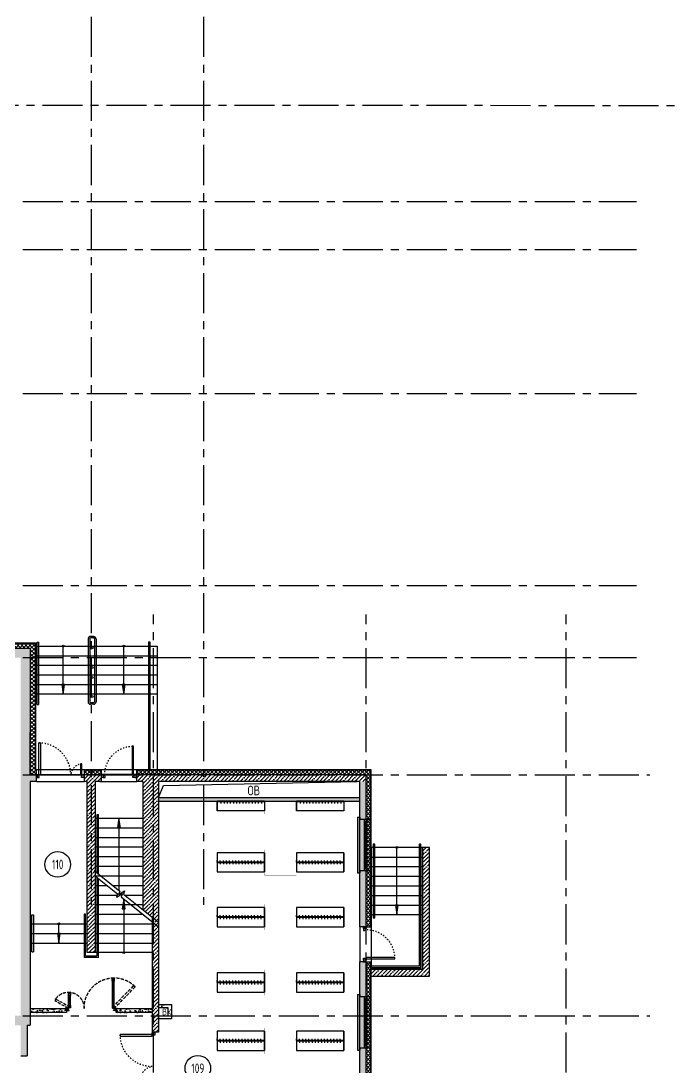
# Model space of a CAD drawing. Header units: millimetres. Extents: x -9318 to 9016603, y 0 to 838141.
# Drawn here: x 115203 to 135653, y 169968 to 202646 of the extents above; entities that cross this region are included whole.
import ezdxf
from ezdxf import colors
from ezdxf.entities.mleader import LeaderData, LeaderLine
from ezdxf.enums import TextEntityAlignment as Align
from ezdxf.math import Vec2, Vec3

# ---------------------------------------------------------------- set-up
doc = ezdxf.new("R2010")
doc.units = ezdxf.units.MM
for name, pattern in [('ACAD_ISO03W100', [30, 12, -18]), ('CENTER', [2, 1.25, -0.25, 0.25, -0.25]), ('HIDDEN', [6, 4, -2]), ('ГОСТ 2.303 4', [7, 5, -2, 0])]:
    doc.linetypes.add(name, pattern=pattern)
doc.layers.add('АР_Номер помещения', color=1, linetype='Continuous', lineweight=25)
doc.layers.add('ТХ_мебель передв', color=250, linetype='Continuous', lineweight=13)
doc.styles.add('ICOCPEUR', font='isocpeur.ttf')
doc.styles.add('ISOCPEUR', font='isocpeur.ttf', dxfattribs={"width": 0.7})
doc.linetypes.add('Ground1', pattern='A,12,[130,ltypeshp.shx,S=3,R=-150,X=0,Y=-2.598],3,[130,ltypeshp.shx,S=3,R=-150,X=0,Y=-2.598],3,[130,ltypeshp.shx,S=3,R=-150,X=0,Y=-2.598],0', length=18)
doc.linetypes.add('Ground2', pattern='A,12,[130,ltypeshp.shx,S=3,R=-210,X=0,Y=-2.598],3,[130,ltypeshp.shx,S=3,R=-210,X=0,Y=-2.598],3,[130,ltypeshp.shx,S=3,R=-210,X=0,Y=-2.598],0', length=18)
pattern_1 = [(45, (-887755.71, 261612.85), (-123.743687, 123.743687), []), (45, (-887631.97, 261612.85), (-123.743687, 123.743687), [218.75, -43.75, 0, -43.75])]
pattern_2 = [(50, (275635.95, 96407.27), (215.17805, -18.82564), [22.5, -247.5]), (355, (275635.95, 96407.27), (-41.6254, 225.65764), [18, -198]), (100.45144, (275653.88, 96405.7), (173.55265, 206.832), [19.12206, -210.34263]), (46.1842, (275635.95, 96467.27), (320.1724, -49.6558), [33.75, -371.25]), (96.63564, (275662.63, 96463.14), (280.3986, 292.2356), [28.6831, -315.5141]), (351.18416, (275635.95, 96467.27), (280.3986, 292.2356), [27, -297]), (21, (275665.95, 96452.27), (179.07212, -120.78567), [22.5, -247.5]), (326, (275665.95, 96452.27), (72.9946, 217.545), [18, -198]), (71.45144, (275680.87, 96442.2), (252.06671, 96.75935), [19.12206, -210.34263]), (37.5, (275635.95, 96407.274), (3.647957, 99.868156), [0, -195.6, 0, -201, 0, -198.75]), (7.5, (275635.95, 96407.27), (78.92086, 118.323514), [0, -114.6, 0, -191.1, 0, -75.75]), (327.5, (275569.05, 96407.274), (160.14673, -6.76646), [0, -75, 0, -234, 0, -310.5]), (317.5, (275539.05, 96407.27), (174.95585, 30.0315), [0, -97.5, 0, -155.4, 0, -220.5])]

# ---------------------------------------------------------------- blocks, each defined once
blk = doc.blocks.new('*U1104')
h = blk.add_hatch(color=8)
h.dxf.hatch_style = 1
edge = h.paths.add_edge_path()
edge.add_arc((0, 0), 27.6, 359.64, 719.64)
h = blk.add_hatch(color=8)
h.dxf.hatch_style = 1
h.paths.add_polyline_path([(1800, -44), (1800, 44), (2100, 0)])
at = {"color": 8}
blk.add_line((2100, 0), (0, 0), dxfattribs=at)
blk.add_lwpolyline([(1800, 44), (1800, -44), (2100, 0), (1800, 44)], dxfattribs=at)
blk.add_circle((0, 0), 27.6, dxfattribs=at)
blk = doc.blocks.new('*U1105')
at = {"color": 8}
for points in [[(0, 0), (0, -80), (55, -80), (55, 0), (0, 0)], [(55, -80), (55, 0), (115, 0), (115, -40), (100, -40), (100, -80), (55, -80)], [(1045, -80), (1045, 0), (985, 0), (985, -40), (1000, -40), (1000, -80), (1045, -80)], [(1100, 0), (1100, -80), (1045, -80), (1045, 0), (1100, 0)]]:
    blk.add_lwpolyline(points, dxfattribs=at)
blk.add_lwpolyline([(100, -80), (100, -980), (140, -980), (140, -80)], close=True, dxfattribs=at)
at = {"color": 8, "linetype": 'ACAD_ISO03W100', "ltscale": 3}
blk.add_arc((100, -80), 900, 270, 0, dxfattribs=at)
blk = doc.blocks.new('*U1106')
h = blk.add_hatch(color=8)
h.dxf.hatch_style = 1
edge = h.paths.add_edge_path()
edge.add_arc((0, 0), 27.6, 359.64, 719.64)
h = blk.add_hatch(color=8)
h.dxf.hatch_style = 1
h.paths.add_polyline_path([(300, -44), (300, 44), (600, 0)])
at = {"color": 8}
blk.add_line((600, 0), (0, 0), dxfattribs=at)
blk.add_lwpolyline([(300, 44), (300, -44), (600, 0), (300, 44)], dxfattribs=at)
blk.add_circle((0, 0), 27.6, dxfattribs=at)
blk = doc.blocks.new('*U1107')
h = blk.add_hatch(color=8)
h.dxf.hatch_style = 1
edge = h.paths.add_edge_path()
edge.add_arc((0, 0), 27.6, 359.64, 719.64)
h = blk.add_hatch(color=8)
h.dxf.hatch_style = 1
h.paths.add_polyline_path([(1367, -44), (1367, 44), (1667, 0)])
at = {"color": 8}
blk.add_line((1667, 0), (0, 0), dxfattribs=at)
blk.add_lwpolyline([(1367, 44), (1367, -44), (1667, 0), (1367, 44)], dxfattribs=at)
blk.add_circle((0, 0), 27.6, dxfattribs=at)
blk = doc.blocks.new('Полуторная_на лестницу')
at = {"color": 8}
for points in [[(75, 80), (75, 1080), (125, 1080), (125, 80)], [(1375, 430), (1375, 80), (1425, 80), (1425, 430)]]:
    blk.add_lwpolyline(points, close=True, dxfattribs=at)
for points in [[(0, 0), (0, 80), (20, 80), (20, 0), (0, 0)], [(20, 80), (20, 0), (90, 0), (90, 30), (75, 30), (75, 80), (20, 80)], [(1480, 80), (1480, 0), (1410, 0), (1410, 30), (1425, 30), (1425, 80), (1480, 80)], [(1500, 0), (1500, 80), (1480, 80), (1480, 0), (1500, 0)]]:
    blk.add_lwpolyline(points, dxfattribs=at)
at = {"color": 8, "linetype": 'ACAD_ISO03W100', "ltscale": 3}
for centre, radius, start, end in [((75, 80), 1000, 0, 90), ((1465, 40), 392, 95.9075, 174.0925)]:
    blk.add_arc(centre, radius, start, end, dxfattribs=at)
blk = doc.blocks.new('*U1102')
h = blk.add_hatch(color=8)
h.dxf.hatch_style = 1
edge = h.paths.add_edge_path()
edge.add_arc((0, 0), 27.6, 359.64, 719.64)
h = blk.add_hatch(color=8)
h.dxf.hatch_style = 1
h.paths.add_polyline_path([(1200, -44), (1200, 44), (1500, 0)])
at = {"color": 8}
blk.add_line((1500, 0), (0, 0), dxfattribs=at)
blk.add_lwpolyline([(1200, 44), (1200, -44), (1500, 0), (1200, 44)], dxfattribs=at)
blk.add_circle((0, 0), 27.6, dxfattribs=at)
blk = doc.blocks.new('*U1103')
h = blk.add_hatch(color=8)
h.dxf.hatch_style = 1
edge = h.paths.add_edge_path()
edge.add_arc((0, 0), 27.6, 359.64, 719.64)
h = blk.add_hatch(color=8)
h.dxf.hatch_style = 1
h.paths.add_polyline_path([(1200, -44), (1200, 44), (1500, 0)])
at = {"color": 8}
blk.add_line((1500, 0), (0, 0), dxfattribs=at)
blk.add_lwpolyline([(1200, 44), (1200, -44), (1500, 0), (1200, 44)], dxfattribs=at)
blk.add_circle((0, 0), 27.6, dxfattribs=at)
blk = doc.blocks.new('*U793')
at = {"color": 8}
for p, q in [((-863, -125), (-94, -125)), ((-96, -61), (-861, -61)), ((-412, -1489), (-96, -1489)), ((-94, -1425), (-410, -1425))]:
    blk.add_line(p, q, dxfattribs=at)
at = {"color": 8, "linetype": 'ГОСТ 2.303 4', "ltscale": 20}
for points in [[(-66, -90), (-60, -84), (-53, -91), (-52, -90), (-54, -88), (-17, -50), (-11, -57), (-15, -61), (-10, -67), (-4, -61), (-684, 601), (-689, 596), (-683, 590), (-679, 595), (-672, 588), (-709, 551), (-712, 553), (-713, 552), (-705, 545), (-711, 539)], [(-241, -1899), (-248, -1895), (-253, -1904), (-254, -1903), (-253, -1901), (-298, -1874), (-303, -1882), (-298, -1885), (-301, -1892), (-308, -1888), (-71, -1478), (-65, -1482), (-59, -1473), (-58, -1474), (-60, -1476), (-14, -1503), (-9, -1495), (-15, -1492), (-11, -1485), (-4, -1489)]]:
    blk.add_lwpolyline(points, close=True, dxfattribs=at)
at = {"color": 8}
for points in [[(60, -12), (60, -80), (52, -80), (52, -63), (6, -63), (6, -66), (4, -66), (4, -56), (-4, -56), (-4, 12), (0, 12), (0, 4), (-2, 4), (-2, -17), (56, -17), (56, -12)], [(-953, -69), (-953, -61), (-861, -61), (-861, -68), (-877, -68), (-877, -104), (-863, -104), (-863, -125), (-929, -125), (-929, -117), (-939, -117), (-939, -115), (-936, -115), (-936, -63), (-945, -63), (-945, -69)], [(-80, -104), (-877, -104), (-877, -68), (-80, -68)], [(-4, -69), (-4, -61), (-96, -61), (-96, -68), (-80, -68), (-80, -104), (-94, -104), (-94, -125), (-28, -125), (-28, -117), (-18, -117), (-18, -115), (-21, -115), (-21, -63), (-12, -63), (-12, -69)], [(-502, -1433), (-502, -1425), (-410, -1425), (-410, -1446), (-426, -1446), (-426, -1482), (-412, -1482), (-412, -1489), (-478, -1489), (-478, -1481), (-488, -1481), (-488, -1479), (-485, -1479), (-485, -1427), (-494, -1427), (-494, -1433)], [(-426, -1446), (-80, -1446), (-80, -1482), (-426, -1482)], [(-4, -1481), (-4, -1489), (-96, -1489), (-96, -1482), (-80, -1482), (-80, -1446), (-94, -1446), (-94, -1425), (-28, -1425), (-28, -1433), (-18, -1433), (-18, -1435), (-21, -1435), (-21, -1487), (-12, -1487), (-12, -1481)], [(60, -1538), (60, -1470), (52, -1470), (52, -1487), (6, -1487), (6, -1484), (4, -1484), (4, -1494), (-4, -1494), (-4, -1562), (0, -1562), (0, -1554), (-2, -1554), (-2, -1533), (56, -1533), (56, -1538)]]:
    blk.add_lwpolyline(points, close=True, dxfattribs=at)
at = {"color": 8, "linetype": 'Ground2'}
blk.add_lwpolyline([(0, 39), (0, 0), (60, 0)], dxfattribs=at)
at = {"color": 8, "linetype": 'Ground1'}
blk.add_lwpolyline([(60, -1550), (0, -1550), (0, -1589)], dxfattribs=at)
at = {"color": 8, "linetype": 'ГОСТ 2.303 4', "ltscale": 20}
for centre, radius, start, end in [((-4, -61), 949, 135.7298, 180.1036), ((-4, -61), 949, 180, 270), ((-4, -1489), 502, 90, 172.6747), ((-4, -1489), 501, 172.6747, 232.6607)]:
    blk.add_arc(centre, radius, start, end, dxfattribs=at)
blk = doc.blocks.new('*U770')
h = blk.add_hatch(color=8)
h.dxf.hatch_style = 1
h.paths.add_polyline_path([(-1670, -210), (70, -210), (70, -140), (0, -140), (0, 220), (-1600, 220), (-1600, -140), (-1670, -140)])
at = {"color": 8, "lineweight": 30}
for p, q in [((-1600, -140), (-1600, 220)), ((0, -140), (0, 220))]:
    blk.add_line(p, q, dxfattribs=at)
at = {"color": 8}
for p, q in [((0, 220), (-1600, 220)), ((-1600, 70), (0, 70)), ((-1600, 0), (0, 0)), ((-1530, 0), (-1530, 70)), ((-1530, 35), (-70, 35)), ((-70, 0), (-70, 70)), ((-1670, -210), (-1670, -140)), ((-1670, -140), (-1600, -140)), ((-1670, -210), (70, -210)), ((0, -140), (70, -140)), ((70, -210), (70, -140))]:
    blk.add_line(p, q, dxfattribs=at)
blk = doc.blocks.new('*U771')
h = blk.add_hatch(color=8)
h.dxf.hatch_style = 1
h.paths.add_polyline_path([(-1670, -210), (70, -210), (70, -140), (0, -140), (0, 220), (-1600, 220), (-1600, -140), (-1670, -140)])
at = {"color": 8, "lineweight": 30}
for p, q in [((-1600, -140), (-1600, 220)), ((0, -140), (0, 220))]:
    blk.add_line(p, q, dxfattribs=at)
at = {"color": 8}
for p, q in [((0, 220), (-1600, 220)), ((-1600, 70), (0, 70)), ((-1600, 0), (0, 0)), ((-1530, 0), (-1530, 70)), ((-1530, 35), (-70, 35)), ((-70, 0), (-70, 70)), ((-1670, -210), (-1670, -140)), ((-1670, -140), (-1600, -140)), ((-1670, -210), (70, -210)), ((0, -140), (70, -140)), ((70, -210), (70, -140))]:
    blk.add_line(p, q, dxfattribs=at)
blk = doc.blocks.new('*U1027')
at = {"layer": 'АР_Номер помещения', "color": 8}
blk.add_circle((-14083, 4921), 400, dxfattribs=at)
at = {"color": 8, "style": 'ISOCPEUR', "width": 0.7, "flags": 1}
blk.add_attdef('КАТЕГОРИЯ', (-499, -2092), '', height=250, dxfattribs=at)
at = {"layer": 'АР_Номер помещения', "color": 8, "style": 'ISOCPEUR', "width": 0.7}
blk.add_attdef('НОМЕР_ПОМЕЩЕНИЯ', text='', height=300, dxfattribs=at).set_placement((-14083, 4921), align=Align.MIDDLE_CENTER)
blk = doc.blocks.new('*U1028')
at = {"layer": 'АР_Номер помещения', "color": 8}
blk.add_circle((-16124, 5316), 400, dxfattribs=at)
at = {"color": 8, "style": 'ISOCPEUR', "width": 0.7, "flags": 1}
blk.add_attdef('КАТЕГОРИЯ', (-499, -2092), '', height=250, dxfattribs=at)
at = {"layer": 'АР_Номер помещения', "color": 8, "style": 'ISOCPEUR', "width": 0.7}
blk.add_attdef('НОМЕР_ПОМЕЩЕНИЯ', text='', height=300, dxfattribs=at).set_placement((-16124, 5316), align=Align.MIDDLE_CENTER)
blk = doc.blocks.new('_DotSmall')
at = {"color": 8, "linetype": 'ByBlock', "const_width": 0.5}
blk.add_lwpolyline([(-0.0625, 0, 1), (0.0625, 0, 1)], format="xyb", close=True, dxfattribs=at)
blk = doc.blocks.new('*U1188')
at = {"color": 8}
blk.add_lwpolyline([(100, 80), (100, 980), (140, 980), (140, 80)], close=True, dxfattribs=at)
for points in [[(0, 0), (0, 80), (55, 80), (55, 0), (0, 0)], [(55, 80), (55, 0), (115, 0), (115, 40), (100, 40), (100, 80), (55, 80)], [(1045, 80), (1045, 0), (985, 0), (985, 40), (1000, 40), (1000, 80), (1045, 80)], [(1100, 0), (1100, 80), (1045, 80), (1045, 0), (1100, 0)]]:
    blk.add_lwpolyline(points, dxfattribs=at)
at = {"color": 8, "linetype": 'ACAD_ISO03W100', "ltscale": 3}
blk.add_arc((100, 80), 900, 0, 90, dxfattribs=at)
blk = doc.blocks.new('1480х600')
at = {"color": 8}
for p, q in [((168155, -63218), (168105, -63218)), ((168155, -63316), (168105, -63316)), ((168155, -64698), (168155, -63218)), ((168175, -64698), (168175, -63218)), ((168175, -63218), (168225, -63218)), ((168175, -63316), (168225, -63316)), ((168155, -63413), (168105, -63413)), ((168155, -63511), (168105, -63511)), ((168155, -63608), (168105, -63608)), ((168155, -63706), (168105, -63706)), ((168175, -63413), (168225, -63413)), ((168175, -63511), (168225, -63511)), ((168175, -63608), (168225, -63608)), ((168175, -63706), (168225, -63706)), ((168155, -63803), (168105, -63803)), ((168155, -63901), (168105, -63901)), ((168155, -63998), (168105, -63998)), ((168175, -63803), (168225, -63803)), ((168175, -63901), (168225, -63901)), ((168175, -63998), (168225, -63998)), ((168155, -64096), (168105, -64096)), ((168155, -64193), (168105, -64193)), ((168155, -64291), (168105, -64291)), ((168175, -64096), (168225, -64096)), ((168175, -64193), (168225, -64193)), ((168175, -64291), (168225, -64291)), ((168155, -64388), (168105, -64388)), ((168155, -64486), (168105, -64486)), ((168155, -64583), (168105, -64583)), ((168175, -64388), (168225, -64388)), ((168175, -64486), (168225, -64486)), ((168175, -64583), (168225, -64583))]:
    blk.add_line(p, q, dxfattribs=at)
at = {"color": 8, "linetype": 'HIDDEN', "ltscale": 25}
blk.add_line((168165, -64698), (168165, -63218), dxfattribs=at)
at = {"color": 8, "ltscale": 100}
blk.add_lwpolyline([(167865, -64698), (168465, -64698), (168465, -63218), (167865, -63218)], close=True, dxfattribs=at)
at = {"color": 8}
blk.add_lwpolyline([(168465, -64698), (167865, -64698)], dxfattribs=at)
blk = doc.blocks.new('1480х300')
at = {"color": 8}
for p, q in [((167905, -64506), (167905, -63026)), ((167925, -64506), (167925, -63026)), ((167925, -63143), (167975, -63143)), ((167925, -63241), (167975, -63241)), ((167925, -63338), (167975, -63338)), ((167925, -63436), (167975, -63436)), ((167925, -63533), (167975, -63533)), ((167925, -63631), (167975, -63631)), ((167925, -63728), (167975, -63728)), ((167925, -63826), (167975, -63826)), ((167925, -63923), (167975, -63923)), ((167925, -64021), (167975, -64021)), ((167925, -64118), (167975, -64118)), ((167925, -64216), (167975, -64216)), ((167925, -64313), (167975, -64313)), ((167925, -64411), (167975, -64411))]:
    blk.add_line(p, q, dxfattribs=at)
at = {"color": 8, "linetype": 'HIDDEN', "ltscale": 25}
blk.add_line((167915, -64506), (167915, -63026), dxfattribs=at)
at = {"color": 8}
blk.add_lwpolyline([(167905, -64506), (167905, -63026), (168205, -63026)], dxfattribs=at)
at = {"color": 8, "ltscale": 100}
blk.add_lwpolyline([(167905, -64506), (168205, -64506), (168205, -63026), (167905, -63026)], close=True, dxfattribs=at)
blk = doc.blocks.new('Стеллаж гардеробный')
at = {"layer": 'ТХ_мебель передв', "color": 8, "ltscale": 0.1, "const_width": 2}
blk.add_lwpolyline([(267732, -213548), (268132, -213548), (268132, -214548), (267732, -214548)], close=True, dxfattribs=at)

msp = doc.modelspace()

# ---------------------------------------------------------------- hatches: boundary and pattern name
at = {"ltscale": 100}
h = msp.add_hatch(dxfattribs=at)
h.set_pattern_fill('ANSI37', color=256, scale=700)
h.set_pattern_definition([(45, (111217.1, 157712.96), (-61.87184, 61.87184), []), (135, (111217.1, 157712.96), (-61.87184, -61.87184), [])])
h.paths.add_polyline_path([(119247.1, 155104.29), (119097.1, 155104.29), (119097.1, 153572.96), (119247.1, 153572.96)], flags=17)
h.paths.add_polyline_path([(118822.1, 179242.96), (118822.1, 179092.96), (125997.1, 179092.96), (125997.1, 174352.96), (126147.1, 174352.96), (126147.1, 179242.96)])
h.paths.add_polyline_path([(117187.1, 179242.96), (117187.1, 179092.96), (117722.01, 179092.96), (117722.01, 179242.96)])
h.paths.add_polyline_path([(111817.1, 183057.96), (111817.1, 183207.96), (110047.1, 183207.96), (110047.1, 183057.96)])
h.paths.add_polyline_path([(111817.1, 183207.96), (111817.1, 183057.96), (115497.1, 183057.96), (115497.1, 179092.96), (115687.1, 179092.96), (115687.1, 179242.96), (115647.1, 179242.96), (115647.1, 183207.96)])
h.paths.add_polyline_path([(90753.31, 183057.96), (90753.31, 183207.96), (90237.1, 183207.96), (90237.1, 183057.96)])
h.paths.add_polyline_path([(81111.91, 185407.96), (81261.91, 185407.96), (81261.91, 187552.96), (81111.91, 187552.96)])
h.paths.add_polyline_path([(132497.1, 158399.35), (132347.1, 158399.35), (132347.08, 151512.96), (119247.1, 151512.96), (119247.1, 153172.96), (119097.1, 153172.96), (119097.1, 151362.96), (132497.08, 151362.96)])
h.paths.add_polyline_path([(132347.1, 158399.35), (132497.1, 158399.35), (132497.1, 159364.67), (132347.1, 159364.67)])
h.paths.add_polyline_path([(78811.91, 199351.77), (78661.45, 199351.77), (78661.91, 198782.96), (81791.91, 198782.96), (81791.91, 195852.96), (84912.07, 195852.96), (84912.07, 195222.96), (85062.07, 195222.96), (85062.07, 196002.96), (81941.91, 196002.96), (81941.91, 198932.96), (78811.91, 198932.96)])
h.paths.add_polyline_path([(102928.59, 162902.96), (102928.59, 163045.95), (111367.1, 163052.96), (111367.1, 157862.96), (119247.1, 157862.96), (119247.1, 155104.29), (119097.1, 155104.29), (119097.1, 157712.96), (111217.1, 157712.96), (111217.1, 162902.96)])
h.paths.add_polyline_path([(126147.1, 164257.96), (125997.15, 164257.96), (125997.1, 161222.96), (132347.11, 161222.96), (132347.11, 159604.67), (132497.11, 159604.67), (132497.11, 161372.96), (126147.1, 161372.96)])
h.paths.add_polyline_path([(125997.19, 166457.96), (126147.1, 166457.96), (126147.1, 173252.96), (125997.31, 173252.96)])
h.paths.add_polyline_path([(126147.1, 166457.96), (125997.19, 166457.96), (125997.15, 164257.96), (126147.1, 164257.96)])
h.paths.add_polyline_path([(81830.31, 187682.96), (81830.31, 187832.96), (81111.91, 187832.96), (81111.91, 187552.96), (81261.91, 187552.96), (81261.91, 187682.96)])
h.paths.add_polyline_path([(81830.31, 187832.96), (81830.31, 187682.96), (85062.07, 187682.96), (85062.07, 193622.96), (84912.07, 193622.96), (84912.07, 187832.96)])
h.paths.add_polyline_path([(88587.1, 183057.96), (88587.1, 183207.96), (81261.91, 183207.96), (81261.91, 183807.96), (81111.91, 183807.96), (81111.91, 183057.96)])
h.paths.add_polyline_path([(107477.09, 183207.96), (107477.1, 183057.96), (110047.1, 183057.96), (110047.1, 183207.96)])
h.paths.add_polyline_path([(105707.1, 183057.96), (105707.09, 183207.96), (90753.31, 183207.96), (90753.31, 183057.96)])
h.paths.add_polyline_path([(78661.91, 200991.77), (78811.91, 200991.77), (78811.91, 202133.22), (78961.91, 202133.22), (78961.91, 202283.22), (78661.91, 202283.22)])
h.paths.add_polyline_path([(78661.91, 199351.77), (78661.45, 199351.77), (78811.91, 199351.77)])
h = msp.add_hatch(dxfattribs=at)
h.set_pattern_fill('ANSI35', color=256, scale=700)
h.set_pattern_definition(pattern_1)
h.paths.add_polyline_path([(115497.1, 183057.96), (80997.1, 183057.96), (80997.1, 182757.96), (115197.1, 182757.96), (115197.1, 171572.96), (106517.1, 171572.96), (106517.1, 171272.96), (111367.1, 171272.96), (111367.1, 170090.44), (111567.1, 170090.44), (111567.1, 171272.96), (115197.1, 171272.96), (115197.1, 170315.44), (115397.1, 170315.44), (115397.1, 171272.96), (115497.1, 171272.96), (115497.1, 178892.96), (115687.1, 178892.96), (115687.1, 179092.96), (115497.1, 179092.96)])
h = msp.add_hatch(dxfattribs=at)
h.set_pattern_fill('ANSI35', color=256, scale=700)
h.set_pattern_definition(pattern_1)
h.paths.add_polyline_path([(117722.01, 179092.96), (117187.1, 179092.96), (117187.1, 178892.96), (117277.1, 178892.96), (117277.1, 173542.96), (117527.1, 173542.96), (117527.1, 178892.96), (117722.01, 178892.96)])
h = msp.add_hatch(dxfattribs=at)
h.set_pattern_fill('ANSI35', color=256, scale=700)
h.set_pattern_definition(pattern_1)
h.paths.add_polyline_path([(125997.1, 179092.96), (118822.05, 179092.96), (118822.14, 178892.96), (119012.1, 178892.96), (119012.1, 174893.37), (119307.1, 174657.56), (119307.1, 171057.14), (119507.1, 171057.14), (119507.1, 178892.96), (125797.1, 178892.96), (125997.1, 178892.96)])
h = msp.add_hatch(dxfattribs=at)
h.set_pattern_fill('ANSI35', color=256, scale=700)
h.set_pattern_definition(pattern_1)
h.paths.add_polyline_path([(125797.1, 174352.96), (125997.1, 174352.96), (125997.1, 178893.31), (125797.1, 178892.6)])
h.paths.add_polyline_path([(125997.1, 173252.96), (125797.1, 173252.96), (125797.1, 161222.96), (125697.1, 161222.96), (125697.1, 159875.92), (125997.1, 159875.92), (125997.1, 161022.96), (132147.1, 161022.96), (132347.1, 161022.96), (132347.1, 161222.96), (125997.1, 161222.96)])
h = msp.add_hatch(dxfattribs=at)
h.set_pattern_fill('AR-CONC', color=256, scale=30)
h.set_pattern_definition(pattern_2)
h.paths.add_polyline_path([(119506.74, 178393.35), (125797.1, 178393.35), (125797.1, 178273.35), (119422.1, 178274.19), (119507.45, 178273.35)])
h = msp.add_hatch(color=256)
h.dxf.hatch_style = 1
h.paths.add_polyline_path([(118313.86, 177442.96), (118225.33, 177442.96), (118269.6, 177742.96)])
h = msp.add_hatch(dxfattribs=at)
h.set_pattern_fill('ANSI35', color=256, scale=700)
h.set_pattern_definition([(45, (275635.95, 96407.27), (-123.74369, 123.74369), []), (45, (275759.7, 96407.27), (-123.74369, 123.74369), [218.75, -43.75, 0, -43.75])])
h.paths.add_polyline_path([(126156.88, 173029.91), (126156.88, 172809.91), (127977.1, 172809.91), (127977.1, 176829.91), (127757.1, 176829.91), (127757.1, 173029.91)])
h = msp.add_hatch(dxfattribs=at)
h.set_pattern_fill('AR-CONC', color=256, scale=2, angle=360)
h.set_pattern_definition([(50, (-288112.83, 30280.33), (364.36934, -31.87817), [38.1, -419.1]), (355, (-288112.83, 30280.33), (-70.48684, 382.1137), [30.48, -335.28117]), (100.451445, (-288082.47, 30277.67), (293.8825, 350.2355), [32.38002, -356.1805]), (46.1842, (-288112.83, 30381.93), (542.1581, -84.08466), [57.15, -628.65]), (96.63556, (-288067.65, 30374.9), (474.8083, 494.85225), [48.57005, -534.2712]), (351.18415, (-288112.83, 30381.93), (474.8083, 494.85225), [45.7199, -502.91946]), (21, (-288062.03, 30356.53), (303.22878, -204.5304), [38.1, -419.1]), (326, (-288062.03, 30356.53), (123.60406, 368.37593), [30.48, -335.28]), (71.451445, (-288036.77, 30339.5), (426.83284, 163.84554), [32.38002, -356.17988]), (37.5, (-288112.83, 30280.33), (6.177207, 169.110078), [0, -331.216, 0, -340.36, 0, -336.55]), (7.5, (-288112.83, 30280.33), (133.639325, 200.36115), [0, -194.056, 0, -323.596, 0, -128.27]), (327.5, (-288226.12, 30280.33), (271.18119, -11.45749), [0, -127, 0, -396.24, 0, -525.78]), (317.5, (-288276.92, 30280.33), (296.25836, 50.85298), [0, -165.1, 0, -263.144, 0, -373.38])])
h.paths.add_polyline_path([(119907.1, 171922.96), (119507.1, 171922.96), (119507.1, 171822.96), (119807.1, 171822.96), (119807.1, 171572.96), (119907.1, 171572.96)])
h = msp.add_hatch(dxfattribs=at)
h.set_pattern_fill('AR-CONC', color=256, scale=30)
h.set_pattern_definition(pattern_2)
h.paths.add_polyline_path([(116627.1, 171792.96), (116588.2, 171792.96), (115497.1, 171792.96), (115497.1, 171672.96), (116627.1, 171672.96)])
h = msp.add_hatch(dxfattribs=at)
h.set_pattern_fill('AR-CONC', color=256, scale=30)
h.set_pattern_definition(pattern_2)
h.paths.add_polyline_path([(119307.1, 171792.96), (118177.1, 171792.96), (118177.1, 171672.96), (119307.1, 171672.96)])

# ---------------------------------------------------------------- linework, layer by layer
at = {"linetype": 'CENTER', "ltscale": 1000}
for p, q in [((117402.03, 230770.43), (117402.03, 175038.08)), ((120912.03, 230770.43), (120912.03, 175038.08)), ((79879.48, 200017.96), (135653.22, 200007.96)), ((51268.34, 197007.96), (134446.74, 197007.96)), ((51268.34, 195507.96), (134446.74, 195507.96)), ((51268.34, 191007.96), (134446.74, 191007.96)), ((51268.34, 185007.96), (134446.74, 185007.96)), ((119347.1, 149801.69), (119347.1, 184109.16)), ((125997.1, 149801.69), (125997.1, 184109.16)), ((132247.1, 149801.69), (132247.1, 184109.16)), ((51268.34, 182757.96), (134446.74, 182757.96)), ((51268.34, 179092.96), (134865.51, 179092.96)), ((51268.34, 171572.96), (134865.51, 171572.96))]:
    msp.add_line(p, q, dxfattribs=at)
at = {"ltscale": 100}
for p, q in [((80601.91, 183057.96), (115497.1, 183057.96)), ((111704.29, 183217.96), (115657.1, 183217.96)), ((111704.29, 183207.96), (115647.1, 183207.96)), ((115497.1, 183057.96), (115497.1, 179092.96)), ((115647.1, 183207.96), (115647.1, 179242.96)), ((115657.1, 183217.96), (115657.1, 179252.96)), ((119193.69, 183237.96), (119193.69, 179252.96)), ((115657.1, 182817.96), (119466.97, 182817.96)), ((115657.1, 182517.96), (119466.97, 182517.96)), ((115657.1, 182217.96), (119466.97, 182217.96)), ((115497.1, 179092.96), (115507.1, 181767.96)), ((115657.1, 181917.96), (119466.97, 181917.96)), ((115706.73, 181293.41), (115756.73, 181293.41)), ((117746.97, 179102.96), (115497.1, 179092.96)), ((115687.1, 179092.96), (115497.1, 179092.96)), ((115687.1, 179242.96), (115647.1, 179242.96)), ((115687.1, 179252.96), (115657.1, 179252.96)), ((115687.1, 178892.96), (115687.1, 179092.96)), ((117722.01, 179252.96), (117187.1, 179252.96)), ((117722.01, 179242.96), (117187.1, 179242.96)), ((117722.01, 179092.96), (117187.1, 179092.96)), ((117187.1, 178892.96), (117187.1, 179092.96)), ((117722.01, 178892.96), (117722.01, 179092.96)), ((119616.97, 179102.96), (117746.97, 179102.96)), ((126157.1, 179252.96), (118822.1, 179252.96)), ((126147.1, 179242.96), (118822.1, 179242.96)), ((125997.1, 179092.96), (118822.1, 179092.96)), ((118822.1, 178892.96), (118822.1, 179092.96)), ((126147.1, 174352.96), (126147.1, 179242.96)), ((126157.1, 174352.96), (126157.1, 179252.96)), ((115497.1, 178892.96), (115497.1, 171272.96)), ((115687.1, 178892.96), (115497.1, 178892.96)), ((117277.1, 178892.96), (117187.1, 178892.96)), ((117722.01, 178892.96), (117527.1, 178892.96)), ((119012.1, 178892.96), (118822.1, 178892.96)), ((125797.1, 178892.96), (119507.1, 178892.96)), ((119507.1, 178892.96), (119507.1, 171057.14)), ((125797.1, 174352.96), (125797.1, 178892.96)), ((117527.1, 177742.96), (119012.1, 177742.96)), ((117527.1, 177442.96), (119012.1, 177442.96)), ((117527.1, 177142.96), (119012.1, 177142.96)), ((117527.1, 176842.96), (119012.1, 176842.96)), ((127977.1, 176829.91), (127757.1, 176829.91)), ((127757.1, 176829.91), (127757.1, 173029.91)), ((127977.1, 172809.91), (127977.1, 176829.91)), ((117527.1, 176542.96), (119012.1, 176542.96)), ((126157.1, 176529.91), (127757.1, 176529.91)), ((117527.1, 176242.96), (119012.1, 176242.96)), ((126157.1, 176229.91), (127757.1, 176229.91)), ((117527.1, 175942.96), (119012.1, 175942.96)), ((126157.1, 175929.91), (127757.1, 175929.91)), ((117527.1, 175642.96), (117891.67, 175642.96)), ((118074.35, 175642.96), (119012.1, 175642.96)), ((126157.1, 175629.91), (127757.1, 175629.91)), ((117527.1, 175342.96), (118210.74, 175342.96)), ((118449.66, 175342.96), (119012.1, 175342.96)), ((126157.1, 175329.91), (127757.1, 175329.91)), ((117527.1, 175042.96), (119012.1, 175042.96)), ((126157.1, 175029.91), (127757.1, 175029.91)), ((117527.1, 174742.96), (119017.58, 174742.96)), ((119307.1, 174657.56), (119307.1, 171057.14)), ((126157.1, 174729.91), (127757.1, 174729.91)), ((115497.1, 174442.96), (117277.1, 174442.96)), ((117527.1, 174442.96), (119307.1, 174442.96)), ((115497.1, 174142.96), (117277.1, 174142.96)), ((117527.1, 174142.96), (119307.1, 174142.96)), ((115497.1, 173842.96), (117277.1, 173842.96)), ((115547.1, 173571.77), (115597.1, 173571.77)), ((119307.1, 173542.96), (117277.1, 173542.96)), ((117527.1, 173842.96), (119307.1, 173842.96)), ((125797.1, 161222.96), (125797.1, 173252.96)), ((126147.1, 166627.96), (126147.1, 173252.96)), ((126157.1, 166627.96), (126157.1, 173252.96)), ((127757.1, 173029.91), (126157.1, 173029.91)), ((126156.88, 172809.91), (127977.1, 172809.91)), ((119507.1, 171922.96), (119907.1, 171922.96)), ((119907.1, 171922.96), (119907.1, 171472.96)), ((119807.1, 171822.96), (119507.1, 171822.96)), ((119507.1, 171572.96), (119807.1, 171572.96)), ((119807.1, 171572.96), (119807.1, 171822.96)), ((115397.1, 171272.96), (115497.1, 171272.96)), ((115397.1, 171272.96), (115397.1, 170315.44)), ((119907.1, 171472.96), (119507.1, 171472.96)), ((119507.1, 171057.14), (119307.1, 171057.14)), ((115197.1, 170315.44), (115397.1, 170315.44))]:
    msp.add_line(p, q, dxfattribs=at)
msp.add_line((118269.6, 177742.96), (118269.6, 175486.89))
at = {"lineweight": 25}
for points in [[(117302.21, 183340.21), (117302.21, 181378.04)], [(117353.01, 183340.21), (117353.01, 182317.85), (117353.01, 181378.04)], [(117475.78, 183418.53), (117382.65, 183418.53)], [(117471.55, 183371.96), (117429.21, 183371.96), (117384.76, 183371.96)], [(117501.18, 183340.21), (117501.18, 181378.04)], [(117551.98, 183340.21), (117551.98, 181378.04)], [(117475.78, 181299.73), (117382.65, 181299.73)], [(117471.55, 181346.3), (117429.21, 181346.3), (117384.76, 181346.29)], [(126156.88, 173079.91), (127706.3, 173079.91), (127706.3, 176933.18)], [(126156.88, 173129.91), (127659.73, 173129.91), (127659.73, 176933.18)], [(127706.3, 176933.18), (127659.73, 176933.18)]]:
    msp.add_lwpolyline(points, dxfattribs=at)
at = {"ltscale": 100}
for points in [[(119466.97, 183117.96), (119466.97, 179252.96), (115657.1, 179252.96), (115657.1, 183117.96)], [(115657.1, 183117.96), (119466.97, 183117.96)], [(115706.73, 183237.96), (115756.73, 183237.96), (115756.73, 181293.41)], [(115706.73, 181293.41), (115706.73, 183237.96)], [(119243.69, 183237.96), (119193.69, 183237.96)], [(119243.69, 179252.96), (119243.69, 183237.96)], [(119466.97, 181617.96), (115657.1, 181617.96)], [(115687.1, 179092.96), (115687.1, 179252.96)], [(115687.1, 179092.96), (117187.1, 179092.96)], [(117187.1, 179092.96), (117187.1, 179252.96)], [(117722.01, 179092.96), (117722.01, 179252.96)], [(117722.01, 179092.96), (118822.1, 179092.96)], [(118822.1, 179092.96), (118822.1, 179252.96)], [(125997.1, 174352.96), (125997.1, 179092.96)], [(115687.1, 178892.96), (117187.1, 178892.96)], [(117277.1, 173542.96), (117277.1, 178892.96)], [(117527.1, 178892.96), (117527.1, 173542.96)], [(117667.1, 178892.96), (118822.1, 178892.96)], [(119012.1, 178892.96), (119012.1, 174893.37)], [(119507.1, 178393.35), (119660.1, 178759.93), (125704.1, 178892.96)], [(119507.1, 178393.35), (125797.1, 178393.35)], [(119507.1, 178273.35), (125797.1, 178273.35)], [(117627.1, 176000.47), (117627.1, 177842.96), (117577.1, 177842.96), (117577.1, 176040.44)], [(126157.1, 173029.91), (127757.1, 173029.91), (127757.1, 176829.91), (126157.1, 176829.91), (126157.1, 173029.91)], [(117577.1, 175894.42), (117577.1, 173442.96)], [(117627.1, 173392.96), (117627.1, 175854.45)], [(115547.1, 174728.77), (115597.1, 174728.77), (115597.1, 173571.77)], [(115547.1, 173571.77), (115547.1, 174728.77)], [(117227.1, 174741.27), (117177.1, 174741.27), (117177.1, 173392.96)], [(117227.1, 173442.96), (117227.1, 174741.27)], [(125997.31, 174352.96), (125797.1, 174352.96)], [(125797.1, 174352.96), (125797.1, 173252.96)], [(125997.31, 174352.96), (126157.1, 174352.96)], [(126157.1, 174352.96), (126157.1, 173252.96)], [(117527.1, 173542.96), (117277.1, 173542.96)], [(117627.1, 173392.96), (117177.1, 173392.96)], [(117227.1, 173442.96), (117577.1, 173442.96)], [(125997.31, 173252.96), (125797.1, 173252.96)], [(125997.1, 161222.96), (125997.31, 173252.96)], [(125997.31, 173252.96), (125997.31, 172429.91)], [(125997.31, 173252.96), (126157.1, 173252.96)], [(115497.1, 171792.96), (116627.1, 171792.96)], [(116627.1, 171672.96), (115497.1, 171672.96)], [(116627.1, 171792.96), (116627.1, 171672.96)], [(118177.1, 171792.96), (119307.1, 171792.96)], [(118177.1, 171672.96), (118177.1, 171792.96)], [(119307.1, 171672.96), (118177.1, 171672.96)]]:
    msp.add_lwpolyline(points, dxfattribs=at)
for points in [[(118225.33, 177442.96), (118313.86, 177442.96), (118269.6, 177742.96), (118225.33, 177442.96)], [(117488.45, 176111.3), (118293.9, 175467.46), (118258.86, 175363.57), (118446.1, 175477.7), (118411.06, 175373.8), (119507.1, 174497.69)], [(117488.45, 175965.28), (118222.68, 175378.37), (118187.64, 175274.47), (118374.88, 175388.6), (118339.85, 175284.71), (119507.1, 174351.66)]]:
    msp.add_lwpolyline(points)
at = {"lineweight": 25}
msp.add_lwpolyline([(126266.95, 174629.91), (126266.95, 176933.18), (126216.15, 176933.18), (126216.15, 174629.91)], close=True, dxfattribs=at)
for centre in [(117427.1, 183060.81), (117427.1, 182451.2), (117427.1, 182137.93), (117427.1, 181541.03)]:
    msp.add_circle(centre, 31.75, dxfattribs=at)
for centre, radius, start, end in [((117380.58, 183340.19), 78.36, 88.486528, 179.985261), ((117384.76, 183340.21), 31.75, 90.001327, 179.998673), ((117469.3, 183340.15), 31.89, 0.101193, 85.952476), ((117473.61, 183340.19), 78.37, 0.016094, 88.415662), ((117380.58, 181378.06), 78.36, 180.014739, 271.513472), ((117384.77, 181378.05), 31.75, 180.001327, 269.998673), ((117469.3, 181378.1), 31.89, 274.047524, 359.898807), ((117473.61, 181378.07), 78.37, 271.584338, 359.983906)]:
    msp.add_arc(centre, radius, start, end, dxfattribs=at)

# ---------------------------------------------------------------- block references
at = {"ltscale": 75}
for name, p, rotation in [('*U1102', (116523.1, 183117.96), 270), ('*U1103', (118417.49, 183117.96), 270), ('*U1104', (126957.1, 176829.91), 269.9999999999999), ('*U1107', (118417.1, 173542.96), 89.99999999995501), ('*U1106', (116387.1, 174442.96), 270)]:
    msp.add_blockref(name, p, dxfattribs=dict(at, rotation=rotation))
msp.add_blockref('Полуторная_на лестницу', (115687.1, 179012.96))
at = {"xscale": -1}
msp.add_blockref('*U1188', (118822.01, 179012.96), dxfattribs=at)
at = {"xscale": -1, "rotation": 90}
for name, p in [('1480х300', (58311.59, 346178.33)), ('1480х300', (60791.59, 346178.33)), ('Полуторная_на лестницу', (119387.1, 171057.14))]:
    msp.add_blockref(name, p, dxfattribs=at)
for name, p, rotation in [('Стеллаж гардеробный', (-90730.75, -89858.49), 90), ('*U771', (125937.1, 176107.96), 270), ('1480х600', (58118.61, 8197.69), 90), ('Стеллаж гардеробный', (-90730.75, -91368.73), 90), ('1480х600', (60598.61, 8197.69), 90), ('Стеллаж гардеробный', (-90730.75, -91768.73), 90), ('1480х600', (58118.61, 6487.5), 90), ('Стеллаж гардеробный', (-90730.75, -93078.93), 90), ('1480х600', (60598.61, 6487.5), 90), ('Стеллаж гардеробный', (-90730.75, -93478.93), 90), ('*U1105', (125917.1, 173252.96), 89.99999999999999), ('1480х600', (58118.61, 4445.47), 90), ('Стеллаж гардеробный', (-90730.75, -95120.96), 90), ('1480х600', (60598.61, 4445.47), 90), ('*U793', (118177.1, 171792.96), 270), ('Стеллаж гардеробный', (-90730.75, -95520.96), 90), ('*U770', (125937.1, 170567.96), 270), ('1480х600', (58118.61, 2625.47), 90), ('Стеллаж гардеробный', (-90730.75, -96940.96), 90), ('1480х600', (60598.61, 2625.47), 90), ('Стеллаж гардеробный', (-90730.75, -97340.96), 90)]:
    msp.add_blockref(name, p, dxfattribs=dict(rotation=rotation))
ref = msp.add_blockref('*U1028', (132478.8, 170982.55))
ref.add_attrib('НОМЕР_ПОМЕЩЕНИЯ', '110', dxfattribs={"layer": 'АР_Номер помещения', "color": 8, "height": 300, "style": 'ISOCPEUR', "width": 0.7}).set_placement((116354.96, 176298.12), align=Align.MIDDLE_CENTER)
ref = msp.add_blockref('*U1027', (134817.78, 165010.05))
ref.add_attrib('НОМЕР_ПОМЕЩЕНИЯ', '109', dxfattribs={"layer": 'АР_Номер помещения', "color": 8, "height": 300, "style": 'ISOCPEUR', "width": 0.7}).set_placement((120734.42, 169930.83), align=Align.MIDDLE_CENTER)

# ---------------------------------------------------------------- texts
at = {"ltscale": 100, "attachment_point": 5, "line_spacing_factor": 0.7, "style": 'ICOCPEUR'}
for s, insert, char_height in [('\\A1;{\\W0.8;ОВ}', (122483.34, 178607.09), 300), ('\\A1;{\\W0.9;ВК}', (119762.07, 171688.82), 200)]:
    msp.add_mtext(s, dxfattribs=dict(at, insert=insert, char_height=char_height))

# ---------------------------------------------------------------- leaders
ml = msp.add_multileader_mtext('Standard')
ml.set_content('+13,700', color=8, style='ISOCPEUR')
ml.set_leader_properties(color=8, linetype='Continuous', lineweight=-1)
ml.set_arrow_properties(name='DOTSMALL')
ml.build(insert=Vec2(0, 0))
ml.multileader.update_dxf_attribs({"has_text_frame": 1, "text_left_attachment_type": 4, "text_right_attachment_type": 4, "dogleg_length": 100, "arrow_head_size": 180})
ctx = ml.context
ctx.base_point, ctx.char_height, ctx.arrow_head_size, ctx.landing_gap_size, ctx.plane_origin = Vec3(118053.07, 658154.33), 250, 180, 50, Vec3(117803.7, 657493.51)
ctx.left_attachment, ctx.right_attachment = 4, 4
notes = []
notes.append((ctx, [(0, (0, 0, 0), (0, 0), (1, 0), 1, [])]))
ctx.mtext.insert, ctx.mtext.width, ctx.mtext.line_spacing_style, ctx.mtext.flow_direction = Vec3(118103.07, 658487.66), 852.697, 2, 5
ml = msp.add_multileader_mtext('Standard')
ml.set_content('+15,850', color=8, style='ISOCPEUR')
ml.set_leader_properties(color=8, linetype='Continuous', lineweight=-1)
ml.set_arrow_properties(name='DOTSMALL')
ml.build(insert=Vec2(0, 0))
ml.multileader.update_dxf_attribs({"has_text_frame": 1, "text_left_attachment_type": 4, "text_right_attachment_type": 4, "dogleg_length": 100, "arrow_head_size": 180})
ctx = ml.context
ctx.base_point, ctx.char_height, ctx.arrow_head_size, ctx.landing_gap_size, ctx.plane_origin = Vec3(116043.29, 652621.27), 250, 180, 50, Vec3(116522.41, 649668.82)
ctx.left_attachment, ctx.right_attachment = 4, 4
notes.append((ctx, [(0, (0, 0, 0), (0, 0), (1, 0), 1, [])]))
ctx.mtext.insert, ctx.mtext.width, ctx.mtext.line_spacing_style, ctx.mtext.flow_direction = Vec3(116093.29, 652954.61), 852.697, 2, 5
ml = msp.add_multileader_mtext('Standard')
ml.set_content('+9,800', color=8, style='ISOCPEUR')
ml.set_leader_properties(color=8, linetype='Continuous', lineweight=-1)
ml.set_arrow_properties(name='DOTSMALL')
ml.build(insert=Vec2(0, 0))
ml.multileader.update_dxf_attribs({"has_text_frame": 1, "text_left_attachment_type": 4, "text_right_attachment_type": 4, "dogleg_length": 100, "arrow_head_size": 180})
ctx = ml.context
ctx.base_point, ctx.char_height, ctx.arrow_head_size, ctx.landing_gap_size, ctx.plane_origin = Vec3(118053.07, 538154.33), 250, 180, 50, Vec3(117803.7, 537493.51)
ctx.left_attachment, ctx.right_attachment = 4, 4
notes.append((ctx, [(0, (0, 0, 0), (0, 0), (1, 0), 1, [])]))
ctx.mtext.insert, ctx.mtext.width, ctx.mtext.line_spacing_style, ctx.mtext.flow_direction = Vec3(118103.07, 538487.66), 852.697, 2, 5
ml = msp.add_multileader_mtext('Standard')
ml.set_content('+11,750', color=8, style='ISOCPEUR')
ml.set_leader_properties(color=8, linetype='Continuous', lineweight=-1)
ml.set_arrow_properties(name='DOTSMALL')
ml.build(insert=Vec2(0, 0))
ml.multileader.update_dxf_attribs({"has_text_frame": 1, "text_left_attachment_type": 4, "text_right_attachment_type": 4, "dogleg_length": 100, "arrow_head_size": 180})
ctx = ml.context
ctx.base_point, ctx.char_height, ctx.arrow_head_size, ctx.landing_gap_size, ctx.plane_origin = Vec3(116043.29, 532621.27), 250, 180, 50, Vec3(116522.41, 529668.82)
ctx.left_attachment, ctx.right_attachment = 4, 4
notes.append((ctx, [(0, (0, 0, 0), (0, 0), (1, 0), 1, [])]))
ctx.mtext.insert, ctx.mtext.width, ctx.mtext.line_spacing_style, ctx.mtext.flow_direction = Vec3(116093.29, 532954.61), 852.697, 2, 5
for ctx, leaders in notes:
    for number, flags, end, landing, length, lines in leaders:
        leader = LeaderData()
        leader.index, (leader.has_last_leader_line, leader.has_dogleg_vector, leader.attachment_direction) = number, flags
        leader.last_leader_point, leader.dogleg_vector, leader.dogleg_length = Vec3(end), Vec3(landing), length
        for number, points, colour, breaks in lines:
            line = LeaderLine()
            line.index, line.vertices, line.color, line.breaks = number, Vec3.list(points), colors.encode_raw_color(colour), breaks
            leader.lines.append(line)
        ctx.leaders.append(leader)

doc.saveas('drawing.dxf')
